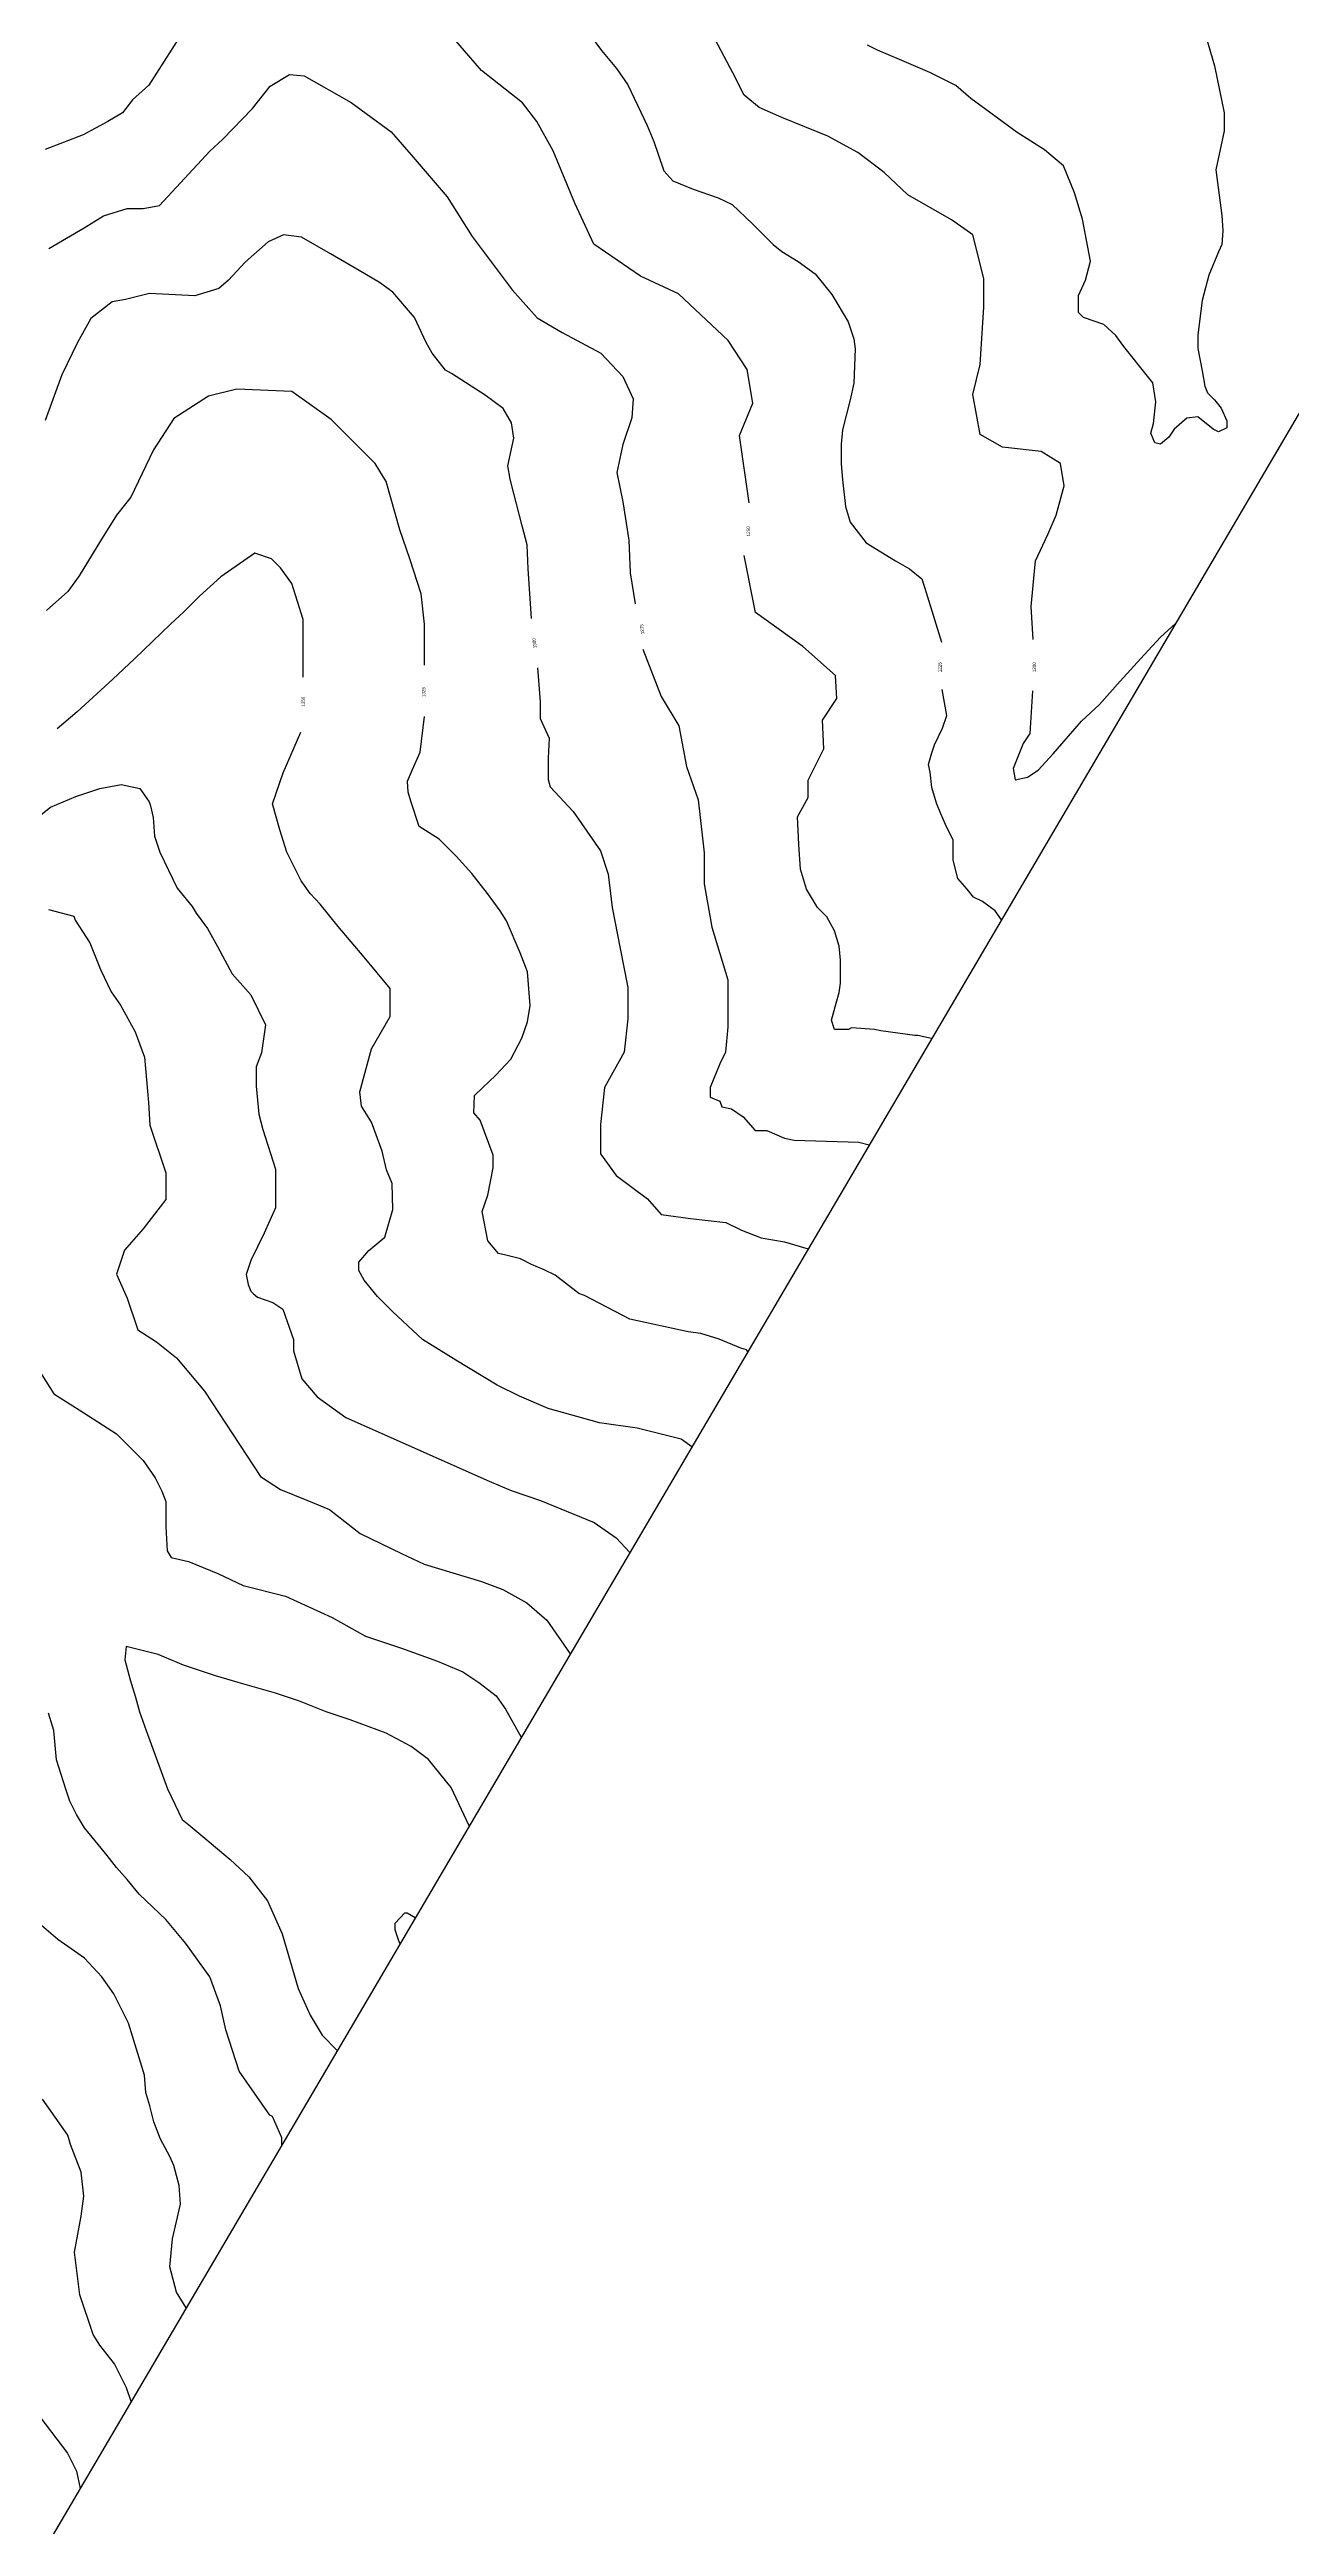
# Model space of a CAD drawing. Header units: inches. Extents: x 317537 to 321067, y 8681602 to 8686742.
# Drawn here: x 319566 to 319945, y 8683087 to 8683843 of the extents above; entities that cross this region are included whole.
import ezdxf
from ezdxf.enums import TextEntityAlignment as Align

# ---------------------------------------------------------------- set-up
doc = ezdxf.new("R2010")
doc.units = ezdxf.units.IN
doc.header["$MEASUREMENT"] = 0
for name, color, linetype in [('CURVAS_DE_NIVEL', 8, 'Continuous'), ('CURVAS_DE_NIVEL_TEXT', 4, 'Continuous'), ('LIMITE_DISTRITO', 5, 'Continuous')]:
    doc.layers.add(name, color=color, linetype=linetype)

msp = doc.modelspace()

# ---------------------------------------------------------------- linework, layer by layer
at = {"layer": 'CURVAS_DE_NIVEL'}
for points in [[(319866.36, 8683663.14), (319865.71, 8683673.27), (319867.05, 8683687.17), (319870.86, 8683695.16), (319873.33, 8683701.06), (319875.81, 8683710.01), (319874.67, 8683716.86), (319868.76, 8683720.47), (319856.95, 8683721.81), (319850.19, 8683725.71), (319847.9, 8683737.89), (319850.19, 8683747.02), (319851.33, 8683764.53), (319851.33, 8683773.29), (319847.9, 8683786.61), (319841.43, 8683791.18), (319828.09, 8683798.79), (319820.85, 8683805.64), (319812.85, 8683811.73), (319803.71, 8683816.68), (319789.62, 8683822.39), (319782.76, 8683825.44), (319778.19, 8683829.24), (319774.76, 8683836.09), (319762.19, 8683859.69)], [(319916.54, 8683855.57), (319921.67, 8683838.16), (319924.65, 8683823.85), (319924.65, 8683818.32), (319922.08, 8683806.44), (319923.84, 8683792.54), (319924.24, 8683787.81), (319923.84, 8683783.63), (319922.89, 8683781.47), (319919.92, 8683774.32), (319917.89, 8683766.62), (319916.54, 8683756.1), (319916.54, 8683751.91), (319917.9, 8683745.16), (319918.71, 8683740.44), (319919.52, 8683738.42), (319921.68, 8683736.26), (319923.7, 8683733.69), (319925.46, 8683729.91), (319925.46, 8683727.75), (319922.89, 8683726.54), (319921.27, 8683727.35), (319916.54, 8683731.13), (319913.17, 8683730.72), (319909.39, 8683727.35), (319907.76, 8683724.92), (319905.2, 8683722.76), (319903.44, 8683723.16), (319902.23, 8683726.13), (319903.04, 8683729.1), (319903.8, 8683735.67), (319902.88, 8683741.49), (319901.65, 8683743.02), (319893.98, 8683752.52), (319891.53, 8683755.89), (319887.85, 8683759.26), (319881.71, 8683761.41), (319880.18, 8683762.94), (319880.18, 8683768.15), (319882.33, 8683772.75), (319883.86, 8683778.57), (319881.41, 8683791.44), (319878.95, 8683799.41), (319875.58, 8683807.68), (319869.75, 8683812.58), (319861.47, 8683817.79), (319847.37, 8683828.21), (319842.77, 8683832.2), (319834.79, 8683836.18), (319825.59, 8683840.16), (319818.84, 8683842.92), (319815.78, 8683844.45)], [(319605.89, 8683846.96), (319596.54, 8683832.28), (319591.64, 8683827.83), (319588.53, 8683823.82), (319584.07, 8683821.15), (319576.51, 8683817.15), (319564.93, 8683812.7)], [(319779.66, 8683704.86), (319776.73, 8683725.36), (319780.87, 8683735.29), (319779.09, 8683745.52), (319773.3, 8683754.42), (319758.16, 8683768.66), (319746.59, 8683774), (319732.34, 8683783.78), (319726.55, 8683796.24), (319719.87, 8683812.26), (319714.97, 8683821.15), (319710.52, 8683826.94), (319698.05, 8683836.72), (319689.6, 8683846.51)], [(319730.86, 8683847.99), (319734.66, 8683842.85), (319739.24, 8683837.33), (319742.66, 8683832.38), (319748.57, 8683820.01), (319750.66, 8683815.06), (319752, 8683810.88), (319753.71, 8683806.12), (319756.38, 8683803.07), (319762.67, 8683800.6), (319770.28, 8683797.93), (319774.47, 8683795.84), (319780.76, 8683789.94), (319787.05, 8683783.66), (319789.71, 8683781.57), (319794.67, 8683778.52), (319799.81, 8683774.71), (319804.95, 8683768.43), (319809.9, 8683760.06), (319811.62, 8683754.92), (319812, 8683751.88), (319811.62, 8683741.41), (319810.48, 8683736.27), (319808.19, 8683727.13), (319807.81, 8683722.76), (319807.81, 8683716.86), (319808.19, 8683711.91), (319809.14, 8683703.72), (319810.48, 8683698.97), (319815.43, 8683692.69), (319824.38, 8683687.17), (319828.57, 8683684.69), (319832.38, 8683681.65), (319833.71, 8683677.46), (319838.33, 8683662.33)], [(319566.08, 8683782.48), (319576.88, 8683788.78), (319582.73, 8683792.37), (319589.93, 8683794.62), (319594.88, 8683794.62), (319599.83, 8683795.52), (319615.14, 8683812.16), (319619.19, 8683815.76), (319628.19, 8683825.21), (319633.59, 8683831.95), (319639.44, 8683835.55), (319643.94, 8683835.1), (319658.35, 8683827.01), (319670.5, 8683818.01), (319677.25, 8683810.36), (319687.6, 8683798.22), (319695.26, 8683786.08), (319707.41, 8683769.89), (319715.06, 8683761.34), (319722.71, 8683756.84), (319734.42, 8683750.55), (319741.17, 8683743.35), (319744.32, 8683736.6), (319743.87, 8683730.76), (319741.17, 8683722.66), (319739.37, 8683714.12), (319741.17, 8683705.12), (319742.97, 8683693.43), (319743.42, 8683683.53), (319744.95, 8683674)], [(319713.26, 8683669.54), (319712.3, 8683684.72), (319711.94, 8683692.02), (319710.47, 8683697.87), (319707.92, 8683707.73), (319706.82, 8683712.12), (319706.09, 8683716.14), (319707.92, 8683724.54), (319707.18, 8683729.29), (319704.62, 8683733.67), (319699.14, 8683737.69), (319688.9, 8683744.27), (319687.07, 8683745.37), (319683.05, 8683750.48), (319681.22, 8683753.77), (319677.57, 8683761.44), (319670.98, 8683769.11), (319666.96, 8683772.04), (319660.75, 8683775.69), (319651.97, 8683780.8), (319643.2, 8683785.92), (319637.71, 8683786.65), (319632.96, 8683784.46), (319626.01, 8683778.25), (319620.89, 8683772.77), (319617.97, 8683770.21), (319610.66, 8683768.02), (319596.76, 8683768.75), (319589.45, 8683766.92), (319585.43, 8683766.19), (319578.84, 8683761.07), (319574.82, 8683753.77), (319570.07, 8683743.9), (319564.95, 8683730.02)], [(319680.63, 8683655.34), (319680.69, 8683667.86), (319679.66, 8683677.11), (319676.23, 8683687.74), (319673.14, 8683696.66), (319669.02, 8683711.4), (319665.59, 8683716.88), (319652.21, 8683730.25), (319640.2, 8683738.83), (319623.39, 8683739.51), (319614.81, 8683737.45), (319604.17, 8683730.6), (319598, 8683721), (319591.13, 8683706.6), (319589.42, 8683704.54), (319586.67, 8683701.11), (319581.87, 8683693.23), (319575.35, 8683682.6), (319571.92, 8683677.8), (319565.4, 8683671.97)], [(319643.61, 8683651.69), (319643.63, 8683669.23), (319640.2, 8683680.2), (319636.77, 8683685), (319634.02, 8683687.74), (319628.88, 8683689.46), (319618.58, 8683682.26), (319612.06, 8683676.43), (319607.26, 8683671.63), (319603.14, 8683667.86), (319592.16, 8683657.23), (319585.64, 8683651.06), (319574.76, 8683641.12), (319568.66, 8683635.95)], [(319835.37, 8683541.39), (319831.14, 8683542.34), (319830.19, 8683542.34), (319819.84, 8683543.73), (319817.98, 8683544.22), (319810.92, 8683544.68), (319809.97, 8683544.22), (319805.73, 8683544.22), (319804.78, 8683547.03), (319806.2, 8683552.21), (319807.15, 8683555.49), (319807.59, 8683558.32), (319807.59, 8683565.38), (319807.15, 8683569.61), (319805.73, 8683574.3), (319803.39, 8683578.53), (319800.53, 8683581.36), (319797.24, 8683587), (319795.38, 8683593.11), (319794.9, 8683600.64), (319794.43, 8683609.09), (319797.68, 8683614.95), (319797.68, 8683620.2), (319802.49, 8683629.83), (319802.06, 8683638.58), (319806.44, 8683645.14), (319806, 8683652.15), (319796.09, 8683661.05), (319781.68, 8683671.39), (319778.2, 8683688.82)], [(319866.15, 8683647.5), (319865.33, 8683634.45), (319863.24, 8683631.4), (319860.19, 8683623.79), (319860.82, 8683620.37), (319864.56, 8683621.2), (319867.88, 8683623.27), (319872.44, 8683628.25), (319881.06, 8683638.29), (319886.53, 8683643.33), (319892.83, 8683650.47), (319900.18, 8683658.44), (319905.22, 8683663.9), (319909.78, 8683668.07)], [(319747.25, 8683660.19), (319752.88, 8683645.75), (319758.25, 8683636.83), (319760.61, 8683624.39), (319764.19, 8683614.23), (319765.98, 8683598.13), (319765.98, 8683588.58), (319768.36, 8683575.45), (319773.15, 8683559.35), (319773.15, 8683545.03), (319772.53, 8683537.26), (319770.74, 8683533.7), (319767.78, 8683526.54), (319767.78, 8683523.55), (319770.74, 8683522.35), (319771.36, 8683520.57), (319774.32, 8683519.96), (319777.91, 8683517.58), (319781.49, 8683513.41), (319785.07, 8683513.41), (319790.45, 8683511.02), (319793.44, 8683510.42), (319813.15, 8683509.83), (319816.36, 8683509.02)], [(319715.14, 8683654.53), (319715.96, 8683644.16), (319715.96, 8683639.05), (319718.67, 8683633.06), (319718.4, 8683626.97), (319718.39, 8683620.47), (319719.03, 8683618.21), (319725.99, 8683610.67), (319734.36, 8683598.74), (319736.74, 8683591.58), (319737.94, 8683581.42), (319740.32, 8683568.9), (319742.7, 8683556.96), (319742.7, 8683547.42), (319741.53, 8683537.28), (319735.53, 8683526.54), (319734.36, 8683515.19), (319734.36, 8683506.25), (319739.11, 8683499.68), (319748.69, 8683492.51), (319752.86, 8683487.74), (319761.82, 8683486.55), (319772.57, 8683485.35), (319777.32, 8683482.97), (319783.32, 8683480.6), (319790.48, 8683479.41), (319797.71, 8683477.27)], [(319856.65, 8683577.62), (319854.7, 8683580.36), (319850.93, 8683583.2), (319848.12, 8683584.59), (319846.22, 8683586.96), (319843.4, 8683590.24), (319841.97, 8683595.88), (319841.97, 8683601.99), (319839.63, 8683606.7), (319838.21, 8683609.98), (319836.82, 8683613.28), (319835.39, 8683617.97), (319834.92, 8683622.68), (319834.44, 8683625.03), (319835.43, 8683628.55), (319836.19, 8683631.02), (319838.67, 8683636.16), (319840, 8683639.97), (319838.54, 8683647.91)], [(319779.3, 8683445.93), (319778.86, 8683446.41), (319777.21, 8683446.98), (319770.52, 8683449.75), (319764.96, 8683451.41), (319761.09, 8683451.98), (319743.32, 8683455.86), (319729.43, 8683463.08), (319727.74, 8683463.63), (319720.54, 8683469.19), (319717.18, 8683470.85), (319713.3, 8683472.51), (319709.98, 8683474.19), (319705.52, 8683475.3), (319703.29, 8683475.85), (319699.96, 8683479.73), (319698.31, 8683488.61), (319699.96, 8683493.61), (319701.64, 8683501.94), (319701.64, 8683505.83), (319697.62, 8683516.53), (319695.68, 8683518.73), (319695.94, 8683524.01), (319698.46, 8683526.52), (319702.33, 8683530.12), (319707.05, 8683535.12), (319710.38, 8683541.51), (319712.06, 8683546.51), (319712.9, 8683551.5), (319712.06, 8683561.78), (319709.83, 8683567.6), (319705.66, 8683577.31), (319703.72, 8683580.37), (319699.85, 8683585.65), (319695.09, 8683591.76), (319690.38, 8683597.04), (319685.11, 8683602.3), (319679.03, 8683606.09), (319676.54, 8683613.85), (319675.7, 8683616.63), (319675.44, 8683619.96), (319676.99, 8683623.5), (319679.33, 8683628.82), (319680.63, 8683639.72)], [(319762.23, 8683416.87), (319758.99, 8683419.22), (319745.57, 8683422.51), (319734.06, 8683424.15), (319718.44, 8683428.53), (319709.68, 8683432.37), (319702.83, 8683435.65), (319690.22, 8683443.32), (319680.08, 8683449.62), (319671.04, 8683458.1), (319666.38, 8683462.76), (319662.27, 8683467.69), (319660.63, 8683470.7), (319660.63, 8683473.16), (319663.64, 8683476.72), (319668.58, 8683480.83), (319671.04, 8683489.31), (319670.77, 8683497.25), (319669.12, 8683501.36), (319667.75, 8683507.11), (319664.46, 8683515.87), (319661.45, 8683520.8), (319660.9, 8683525.18), (319664.46, 8683538.32), (319670.22, 8683548.18), (319670.22, 8683556.67), (319662.27, 8683566.25), (319654.33, 8683575.56), (319648.85, 8683582.4), (319645.83, 8683585.69), (319643.09, 8683589.52), (319638.71, 8683598.28), (319636.52, 8683605.13), (319634.32, 8683613.07), (319637.6, 8683622.5), (319642.98, 8683634.85)], [(319562.14, 8683608.41), (319566.61, 8683612.06), (319574.33, 8683615.31), (319581.64, 8683617.74), (319588.14, 8683618.96), (319593.83, 8683617.74), (319596.68, 8683613.68), (319597.08, 8683612.47), (319597.9, 8683608.81), (319598.3, 8683603.13), (319599.93, 8683598.26), (319605.21, 8683587.3), (319609.78, 8683581.71), (319611, 8683579.69), (319614.45, 8683575.02), (319617.5, 8683569.54), (319621.97, 8683561.21), (319627.65, 8683554.72), (319632.12, 8683545.58), (319630.91, 8683537.06), (319629.28, 8683532.8), (319629.28, 8683526.91), (319630.09, 8683518.38), (319631.31, 8683513.72), (319635.17, 8683501.54), (319635.17, 8683489.76), (319631.72, 8683482.05), (319627.66, 8683473.73), (319626.23, 8683469.46), (319626.85, 8683466.42), (319627.66, 8683464.39), (319628.47, 8683463.58), (319629.69, 8683462.56), (319634.36, 8683460.94), (319637.41, 8683458.91), (319640.66, 8683449.57), (319640.66, 8683446.12), (319643.3, 8683437.6), (319647.97, 8683432.12), (319656.71, 8683425.82), (319700.38, 8683406.34), (319707.08, 8683403.5), (319716.02, 8683400.45), (319732.47, 8683393.75), (319739.18, 8683389.08), (319743.29, 8683384.62)], [(319566.01, 8683580.8), (319573.72, 8683578.77), (319574.13, 8683577.55), (319578.6, 8683570.65), (319581.85, 8683562.53), (319585.1, 8683555.63), (319587.94, 8683551.57), (319592.41, 8683543.45), (319595.26, 8683535.74), (319596.48, 8683521.94), (319596.88, 8683515.03), (319601.76, 8683500.42), (319601.76, 8683492.3), (319594.85, 8683483.37), (319589.16, 8683476.87), (319586.73, 8683469.57), (319589.98, 8683462.26), (319593.23, 8683452.52), (319598.92, 8683448.86), (319605.01, 8683443.99), (319613.54, 8683433.84), (319630.6, 8683407.86), (319636.7, 8683403.8), (319644.82, 8683400.55), (319651.73, 8683397.71), (319661.07, 8683390.4), (319673.67, 8683384.31), (319680.57, 8683381.06), (319698.04, 8683375.79), (319704.54, 8683373.35), (319711.86, 8683369.29), (319717.95, 8683364.01), (319725.15, 8683353.74)], [(319562.76, 8683440.74), (319567.63, 8683433.03), (319575.35, 8683428.16), (319586.73, 8683420.85), (319594.85, 8683412.73), (319598.51, 8683407.45), (319599.32, 8683405.83), (319600.54, 8683403.39), (319601.76, 8683400.15), (319601.76, 8683396.9), (319601.76, 8683392.43), (319602.17, 8683385.12), (319603.39, 8683383.09), (319608.67, 8683381.88), (319617.6, 8683378.22), (319625.32, 8683374.57), (319638.32, 8683371.32), (319652.54, 8683364.83), (319662.7, 8683359.14), (319673.67, 8683355.49), (319684.64, 8683351.43), (319692.36, 8683348.18), (319697.23, 8683344.93), (319702.51, 8683340.87), (319705.36, 8683336.81), (319710.2, 8683328.29)], [(319694.32, 8683301.25), (319688.83, 8683312.9), (319681.93, 8683321.43), (319676.65, 8683325.49), (319668.93, 8683329.55), (319657.96, 8683333.61), (319650.65, 8683336.04), (319642.52, 8683339.29), (319635.21, 8683341.73), (319623.83, 8683344.98), (319616.93, 8683347.01), (319607.18, 8683350.25), (319599.46, 8683353.5), (319589.71, 8683355.94), (319589.3, 8683351.88), (319590.93, 8683345.79), (319592.55, 8683340.51), (319593.77, 8683336.04), (319595.8, 8683330.36), (319602.3, 8683312.5), (319606.77, 8683303.16), (319608.8, 8683301.54), (319613.68, 8683297.48), (319621.4, 8683290.98), (319627.08, 8683285.7), (319632.77, 8683278.4), (319637.24, 8683268.25), (319642.12, 8683251.6), (319645.77, 8683243.48), (319649.43, 8683237.39), (319654.08, 8683232.74)], [(319637.11, 8683203.84), (319637.11, 8683206.09), (319634.27, 8683212.59), (319633.45, 8683212.99), (319624.11, 8683226.39), (319620.05, 8683238.98), (319618.42, 8683246.28), (319615.17, 8683255.21), (319607.86, 8683265.36), (319601.76, 8683272.67), (319593.64, 8683280.38), (319589.98, 8683284.85), (319586.73, 8683288.5), (319583.89, 8683292.16), (319580.23, 8683296.62), (319576.98, 8683300.68), (319574.54, 8683304.74), (319572.51, 8683308.8), (319571.29, 8683312.46), (319568.45, 8683321.39), (319567.64, 8683330.32), (319566.01, 8683335.6)], [(319607.93, 8683154.15), (319605.02, 8683159), (319602.98, 8683166.71), (319603.8, 8683175.24), (319606.23, 8683185.79), (319605.83, 8683191.48), (319604.2, 8683197.57), (319602.98, 8683200.41), (319600.14, 8683205.69), (319598.11, 8683210.96), (319596.89, 8683215.84), (319595.67, 8683219.9), (319595.26, 8683225.17), (319593.64, 8683230.45), (319592.01, 8683235.73), (319590.39, 8683241.01), (319585.92, 8683249.94), (319582.26, 8683255.21), (319576.98, 8683260.9), (319568.86, 8683266.58), (319563.17, 8683271.45)], [(319673.21, 8683265.3), (319672.99, 8683265.81), (319671.77, 8683269.47), (319671.77, 8683271.5), (319674.62, 8683274.74), (319675.43, 8683274.74), (319677.87, 8683273.24)], [(319591.17, 8683125.62), (319589.78, 8683129.77), (319587.75, 8683133.83), (319586.13, 8683137.08), (319581.66, 8683142.76), (319579.63, 8683146.01), (319575.56, 8683158.19), (319573.94, 8683171.18), (319575.97, 8683182.14), (319576.78, 8683188.23), (319575.97, 8683195.54), (319572.72, 8683204.06), (319571.91, 8683206.9), (319564.19, 8683217.87)], [(319561.74, 8683123.07), (319571.8, 8683109.82), (319574.54, 8683104.33), (319575.59, 8683099.1)]]:
    msp.add_lwpolyline(points, dxfattribs=at)
at = {"layer": 'LIMITE_DISTRITO'}
msp.add_lwpolyline([(320832.65, 8685585.9), (320412.98, 8684524.79), (320133.49, 8684048.96), (319135.96, 8682350.61), (318887.22, 8681927.11), (318687.13, 8681910.23)], dxfattribs=at)

# ---------------------------------------------------------------- texts
at = {"layer": 'CURVAS_DE_NIVEL_TEXT'}
for s, rotation, p in [('1250', 90.00054, (319779.44, 8683696.16)), ('1300', 96.90638, (319714.2, 8683662.04)), ('1275', 97.34718, (319747.03, 8683666.31)), ('1225', 90.00054, (319837.88, 8683654.7)), ('1200', 90.00054, (319866.68, 8683654.7)), ('1325', 90.00054, (319680.39, 8683647.11)), ('1350', 90.00054, (319643.64, 8683644.19))]:
    msp.add_text(s, height=1, rotation=rotation, dxfattribs=at).set_placement(p, align=Align.MIDDLE)

doc.saveas('drawing.dxf')
